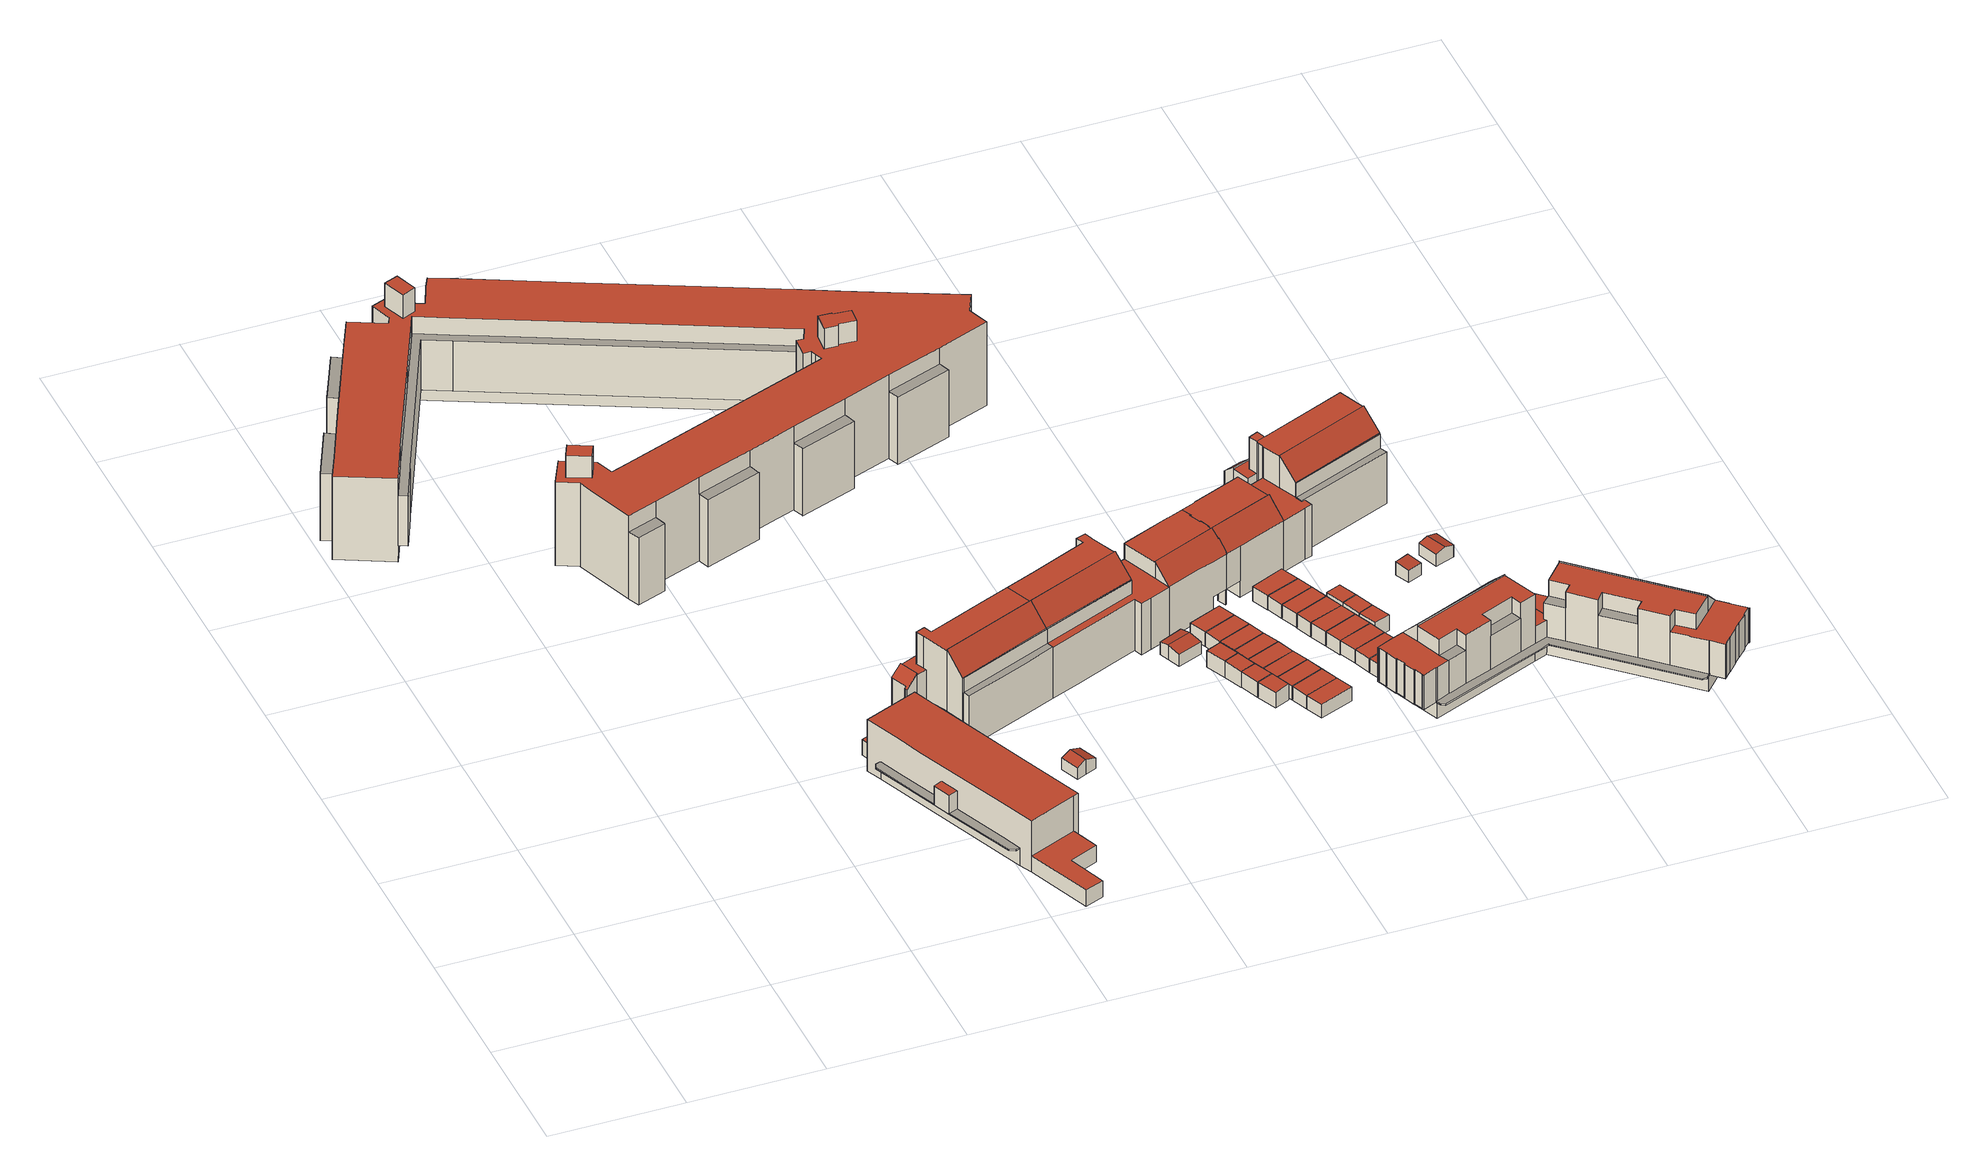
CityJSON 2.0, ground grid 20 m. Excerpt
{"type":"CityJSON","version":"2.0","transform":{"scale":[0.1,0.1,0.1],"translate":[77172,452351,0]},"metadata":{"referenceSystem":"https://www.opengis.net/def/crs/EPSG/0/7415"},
"CityObjects":{
"building1":{"type":"Building","attributes":{"Volume":2459.5,"Dakoppervlakte":328.7,"Muuroppervlakte":738.09,"Vloeroppervlakte":324.54,"hoogte_Z_max_in_m_NAP":8.6,"GEB_DOEL":"woonfunctie","dateOfConstruction":"1982-01-01","measuredHeight":8.46},"geometry":[{"type":"MultiSurface","lod":"2","boundaries":[[[0,1,2,3,4,5,6,7,8,9,10,11,12,13]],[[14,15,16,17,18,19,20,21,22,23,24,25,26,27,28]],[[29,30,31,32,33,34]],[[35,36,37,38,39,40,41,42,43]],[[44,45,46,47,48,49,50,51,52,53,54,55,56]],[[57,58,59,60]],[[61,62,63,64,65,66]],[[44,56,65,2,1]],[[48,13,12,49]],[[49,12,11,10,51,50]],[[30,21,20,31]],[[19,18,33,32]],[[42,41,27,26]],[[42,26,25,43]],[[23,22,37,36,35,43,25,24]],[[22,21,30,60,59,37]],[[59,58,38,37]],[[30,29,57,60]],[[33,18,8,7,66,55,54,53,52,51,10,9,27,41,40,39,38,58,57,29,34]],[[5,62,61,6]],[[62,5,4,63]],[[4,3,64,63]],[[64,3,2,65]],[[66,7,6,61]],[[66,65,56,55]],[[31,20,19,32]],[[27,9,8,18,17,16,14,28]],[[44,1,0,13,48,47,46,45]]],"semantics":{"surfaces":[{"type":"GroundSurface"},{"type":"OuterCeilingSurface"},{"type":"OuterFloorSurface"},{"type":"RoofSurface"},{"type":"WallSurface"}],"values":[0,1,2,2,3,3,3,4,4,4,4,4,4,4,4,4,4,4,4,4,4,4,4,4,4,4,4,4]}}]},
"building2":{"type":"Building","attributes":{"Volume":1964.02,"Dakoppervlakte":197.29,"Muuroppervlakte":787.23,"Vloeroppervlakte":197.21,"hoogte_Z_max_in_m_NAP":14,"GEB_DOEL":"woonfunctie","dateOfConstruction":"1982-01-01","measuredHeight":13.94},"geometry":[{"type":"Solid","lod":"2","boundaries":[[[[67,68,69,70,71,72,73,74,75,76,77,78,79,80,81,82,83,84,85,86,87,88,13,89,12,11,90]],[[91,92,93,94]],[[95,96,97,98,99,100]],[[101,102,103,104,105,106,107,108,109]],[[110,111,112,113,114,115,116,117,118,119,120,121]],[[122,123,124,125,126,127,128,129]],[[130,131,132,133,134,135]],[[136,137,138,139]],[[140,141,142,143]],[[103,102,74,73,127]],[[107,78,77,108]],[[77,76,109,108]],[[109,76,75,101]],[[102,101,75,74]],[[110,90,11,111]],[[12,112,111,11]],[[112,12,89,13,144,113]],[[87,116,115,144,13,88]],[[110,121,67,90]],[[113,144,93,92]],[[144,115,94,93]],[[114,91,94,115]],[[113,92,91,114]],[[127,73,72,128]],[[128,72,71,129]],[[70,69,131,130,122]],[[68,132,131,69]],[[133,132,68,67,121]],[[122,130,135,123]],[[119,118,124,123]],[[121,120,134,133]],[[120,119,123,135,134]],[[136,139,143,79,78,107]],[[98,85,84,99]],[[98,141,140,86,85]],[[143,142,97,80,79]],[[98,97,142,141]],[[80,97,96,81]],[[139,138,140,143]],[[106,117,116,87,86,140,138,137]],[[127,126,104,103]],[[125,105,104,126]],[[117,106,105,125,124,118]],[[107,106,137,136]],[[71,70,122,129]],[[100,99,84,83,82,81,96,95]]]],"semantics":{"surfaces":[{"type":"GroundSurface"},{"type":"OuterFloorSurface"},{"type":"RoofSurface"},{"type":"WallSurface"}],"values":[[0,1,1,2,2,2,2,2,2,3,3,3,3,3,3,3,3,3,3,3,3,3,3,3,3,3,3,3,3,3,3,3,3,3,3,3,3,3,3,3,3,3,3,3,3,3]]}}]},
"building3":{"type":"Building","attributes":{"Volume":23834.81,"Dakoppervlakte":1504.18,"Muuroppervlakte":5571.11,"Vloeroppervlakte":1659.3,"hoogte_Z_max_in_m_NAP":18.69,"GEB_DOEL":"woonfunctie","dateOfConstruction":"1988-01-01","measuredHeight":17.68},"geometry":[{"type":"MultiSurface","lod":"2","boundaries":[[[145,146,147,148,149,150,151,152,153,154,155,156,157,158,159,160,161,162,163,164,165,166,167,168,169,170,171,172,173,174,175,176,177,178,179,180,181,182,183,184,185,186,187,188,189,190,191,192,193,194,195,196,197,198,199,200,201,202,203,204,205,206,207,208,209,210,211,212,213,214,215,216,217,218,219,220,221,222,223,224,225,226]],[[227,228,229,230,231]],[[232,233,234,235]],[[236,237,238,239,240]],[[241,242,243,244]],[[245,246,247,248,249]],[[250,251,252,253,254]],[[255,256,257,258]],[[259,260,261,262,263,264,265]],[[266,267,268,269,270]],[[271,272,273,274,275]],[[276,277,278,279,280]],[[281,282,283,284,285,286,287,288,289,290,291,292,293,294,295,296,297,298]],[[299,300,301,302]],[[303,304,305,306,307,308,309,310]],[[311,312,313,314,315]],[[316,317,318,319,320]],[[321,322,323,324]],[[325,326,327,328,329,330,331,332,333,334,335,336,337,338,339,340,341,342,343,344,345,346,347,348,349,350,351,352,353,354,355,356,357,358,359,360,361,362,363,364,365,366,367,368,369,370,371,372,373,374,375,376,377,378,379,380,381,382,383,384],[385,386,387,388],[389,390,391,392,393,394,395,396],[397,398,399,400]],[[401,402,403,404,405]],[[406,407,408,409,410,411,412,413,414,415,416,417,418,419]],[[264,189,188,259,265]],[[234,156,155,235]],[[232,235,155,154]],[[232,154,153,233]],[[240,177,176,236]],[[236,176,175,237]],[[238,179,178,177,240,239]],[[161,160,241,244]],[[242,241,160,159]],[[242,159,158,243]],[[197,196,247,246]],[[196,195,248,247]],[[248,195,194,193,245,249]],[[229,228,252,251]],[[299,398,397,300]],[[300,397,400,301]],[[301,400,399,302]],[[299,302,399,398]],[[163,277,276,280,164]],[[303,310,393,392]],[[303,392,391,304]],[[390,305,304,391]],[[305,390,389,306]],[[396,307,306,389]],[[307,396,395,308]],[[309,308,395,394]],[[393,310,309,394]],[[258,217,216,255]],[[215,256,255,216]],[[256,215,214,257]],[[259,188,187,186,261,260]],[[262,191,190,189,264,263]],[[266,182,181,267]],[[180,268,267,181]],[[269,184,183,182,266,270]],[[273,171,170,274]],[[271,275,274,170,169,168]],[[271,168,167,272]],[[315,314,150,149]],[[149,148,311,315]],[[277,163,162,278]],[[165,164,280,279]],[[283,418,417,284]],[[285,284,417,416]],[[298,297,408,407]],[[407,406,281,298]],[[418,283,282,281,406,419]],[[226,319,318,145]],[[226,225,320,319]],[[386,324,323,387]],[[324,386,385,321]],[[322,321,385,388]],[[360,359,201,200]],[[200,199,361,360]],[[199,198,362,361]],[[368,261,186,185,184,269,370,369]],[[238,372,371,268,180,179]],[[373,237,175,174,374]],[[173,375,374,174]],[[375,173,172,376]],[[377,376,172,171,273]],[[326,325,233,153,152]],[[151,327,326,152]],[[147,146,331,330]],[[335,334,224,223]],[[336,335,223,222,402]],[[340,339,257,214,213]],[[213,212,408,297,341,340]],[[351,208,207,352]],[[206,353,352,207]],[[354,353,206,205]],[[401,405,220,219]],[[405,404,403,221,220]],[[402,222,221,403]],[[217,258,338,337,336,402,401,219,218]],[[146,145,318,317,332,331]],[[317,316,333,332]],[[316,320,225,224,334,333]],[[297,296,342,341]],[[295,343,342,296]],[[295,294,293,344,343]],[[293,292,345,344]],[[291,346,345,292]],[[346,291,290,289,288,287,286,350,349,348,347]],[[286,285,416,209,208,351,350]],[[161,244,381,380,279,278,162]],[[151,150,314,313,328,327]],[[329,328,313,312]],[[312,311,148,147,330,329]],[[272,378,377,273]],[[269,268,371,370]],[[262,261,368,367]],[[257,339,338,258]],[[251,250,356,355]],[[358,357,356,250,254,253]],[[253,252,228,202,201,359,358]],[[246,245,365,364]],[[243,382,381,244]],[[238,237,373,372]],[[233,325,384,234]],[[416,415,210,209]],[[227,231,230,204,203]],[[202,228,227,203]],[[322,388,387,323]],[[355,354,205,204,230,229,251]],[[193,192,191,262,367,366,365,245]],[[198,197,246,364,363,362]],[[378,272,167,166,165,279,380,379]],[[157,156,234,384,383,382,243,158]],[[420,414,413,412,211,210,415]],[[212,211,412,411,410,409,408]]],"semantics":{"surfaces":[{"type":"GroundSurface"},{"type":"OuterCeilingSurface"},{"type":"OuterFloorSurface"},{"type":"RoofSurface"},{"type":"WallSurface"}],"values":[0,1,2,2,2,2,2,2,2,2,2,2,2,3,3,3,3,3,3,2,1,4,4,4,4,4,4,4,4,4,4,4,4,4,4,4,4,4,4,4,4,4,4,4,4,4,4,4,4,4,4,4,4,4,4,4,4,4,4,4,4,4,4,4,4,4,4,4,4,4,4,4,4,4,4,4,4,4,4,4,4,4,4,4,4,4,4,4,4,4,4,4,4,4,4,4,4,4,4,4,4,4,4,4,4,4,4,4,4,4,4,4,4,4,4,4,4,4,4,4,4,4,4,4,4,4,4,4,4,4,4,4]}}]},
"building4":{"type":"Building","attributes":{"Volume":21.84,"Dakoppervlakte":10.83,"Muuroppervlakte":25.57,"Vloeroppervlakte":10.21,"hoogte_Z_max_in_m_NAP":2.55,"GEB_DOEL":"onbekend","dateOfConstruction":"1982-01-01","measuredHeight":2.44},"geometry":[{"type":"Solid","lod":"2","boundaries":[[[[421,422,423,424,425,426]],[[427,428,429,430]],[[431,432,430,429]],[[431,421,426,432]],[[428,427,424,423]],[[422,429,428,423]],[[432,426,425,424,427,430]],[[422,421,431,429]]]],"semantics":{"surfaces":[{"type":"GroundSurface"},{"type":"RoofSurface"},{"type":"WallSurface"}],"values":[[0,1,1,2,2,2,2,2]]}}]},
"building5":{"type":"Building","attributes":{"Volume":3091.88,"Dakoppervlakte":314.41,"Muuroppervlakte":1078.79,"Vloeroppervlakte":260.43,"hoogte_Z_max_in_m_NAP":14,"GEB_DOEL":"woonfunctie","dateOfConstruction":"1982-01-01","measuredHeight":13.86},"geometry":[{"type":"MultiSurface","lod":"2","boundaries":[[[433,434,435,436,437,438]],[[439,440,441,442,443]],[[77,444,445,446,447,448,449,450,451,452,453,454,455,456,457,458,459,81,80]],[[460,461,462,463,464,465]],[[466,467,468,469,470,471,472,473,474,475,476,477,478,479,480,481,482,483,484,485,486,487,488,489]],[[490,491,492,493,494,495,496,497,498]],[[108,107,499,500,501,502,503,504,505,506,507]],[[508,136,139,509]],[[510,511,512,513,514,515,516,517,518,519,520,521,522,523,524,525]],[[526,527,528,529,530,531,532,533,534,535,536,537,538,97,96]],[[539,540,143,142]],[[541,542,543,544,545,546,547]],[[548,549,550,551]],[[552,553,554,555,556,557,558,559,560,561,562]],[[445,563,506,505]],[[563,444,507,506]],[[444,77,108,507]],[[77,78,107,108]],[[446,445,505,504,544]],[[79,143,139,136,107,78]],[[514,468,467,515]],[[516,515,467,440,439]],[[516,439,443,517]],[[518,517,443,442,489]],[[518,489,488,519]],[[523,522,521,497,496]],[[510,472,471,511]],[[512,511,471,434,433]],[[512,433,438,513]],[[438,437,468,514,513]],[[530,529,458,457]],[[531,530,457,564]],[[532,531,564,456]],[[80,81,96,97]],[[526,96,81,565,566,459,458,529,528]],[[80,97,142,143,79]],[[539,538,537,540]],[[97,538,539,142]],[[498,487,486,490]],[[490,486,485,491]],[[484,492,491,485]],[[484,450,449,541,547,492]],[[542,567,568,446,544,543]],[[542,551,550,447,567]],[[550,549,448,447]],[[551,542,541,548]],[[493,492,547,546]],[[534,496,495,535]],[[519,488,487,498,497,521,520]],[[523,534,533,524]],[[553,552,562,510,525,524]],[[524,533,532,554,553]],[[558,557,477,476]],[[456,569,455,478,477,557,556,555,554,532]],[[510,562,561,473,472]],[[561,560,463,462,473]],[[463,560,559,464]],[[465,464,559,558,476]],[[540,509,139,143]],[[499,508,509,540,537,536]],[[499,536,535,500]],[[495,500,535]],[[500,495,494,501]],[[502,501,494,493,546]],[[545,503,502,546]],[[545,544,504,503]],[[136,508,499,107]],[[452,482,481,453]],[[481,480,479,454,453]],[[478,455,454,479]],[[476,475,460,465]],[[461,460,475,474]],[[473,462,461,474]],[[471,470,435,434]],[[470,469,436,435]],[[437,436,469,468]],[[441,440,467,466]],[[442,441,466,489]],[[451,450,484,483]],[[482,452,451,483]],[[449,448,549,548,541]]],"semantics":{"surfaces":[{"type":"GroundSurface"},{"type":"OuterCeilingSurface"},{"type":"OuterFloorSurface"},{"type":"RoofSurface"},{"type":"WallSurface"}],"values":[0,0,0,0,1,2,3,3,3,3,3,3,3,3,4,4,4,4,4,4,4,4,4,4,4,4,4,4,4,4,4,4,4,4,4,4,4,4,4,4,4,4,4,4,4,4,4,4,4,4,4,4,4,4,4,4,4,4,4,4,4,4,4,4,4,4,4,4,4,4,4,4,4,4,4,4,4,4,4,4,4]}}]},
"building6":{"type":"Building","attributes":{"Volume":33.18,"Dakoppervlakte":15.18,"Muuroppervlakte":33.04,"Vloeroppervlakte":14.94,"hoogte_Z_max_in_m_NAP":2.61,"GEB_DOEL":"onbekend","dateOfConstruction":"1982-01-01","measuredHeight":2.39},"geometry":[{"type":"Solid","lod":"2","boundaries":[[[[570,571,572,573,574,575]],[[576,577,578,579]],[[580,581,579,578]],[[574,573,577,576]],[[570,581,580,571]],[[581,570,575,579]],[[580,578,577,573,572,571]],[[575,574,576,579]]]],"semantics":{"surfaces":[{"type":"GroundSurface"},{"type":"RoofSurface"},{"type":"WallSurface"}],"values":[[0,1,1,2,2,2,2,2]]}}]},
"building7":{"type":"Building","attributes":{"Volume":21.52,"Dakoppervlakte":8.09,"Muuroppervlakte":30.5,"Vloeroppervlakte":8.09,"hoogte_Z_max_in_m_NAP":2.77,"GEB_DOEL":"onbekend","dateOfConstruction":"1982-01-01","measuredHeight":2.66},"geometry":[{"type":"Solid","lod":"2","boundaries":[[[[582,583,584,585]],[[586,587,588,589]],[[582,585,587,586]],[[585,584,588,587]],[[588,584,583,589]],[[582,586,589,583]]]],"semantics":{"surfaces":[{"type":"GroundSurface"},{"type":"RoofSurface"},{"type":"WallSurface"}],"values":[[0,1,2,2,2,2]]}}]},
"building8":{"type":"Building","attributes":{"Volume":21.29,"Dakoppervlakte":8.09,"Muuroppervlakte":30.18,"Vloeroppervlakte":8.09,"hoogte_Z_max_in_m_NAP":2.77,"GEB_DOEL":"onbekend","dateOfConstruction":"1982-01-01","measuredHeight":2.63},"geometry":[{"type":"Solid","lod":"2","boundaries":[[[[584,590,591,585]],[[592,593,588,587]],[[585,587,588,584]],[[585,591,592,587]],[[590,593,592,591]],[[584,588,593,590]]]],"semantics":{"surfaces":[{"type":"GroundSurface"},{"type":"RoofSurface"},{"type":"WallSurface"}],"values":[[0,1,2,2,2,2]]}}]},
"building9":{"type":"Building","attributes":{"Volume":21.05,"Dakoppervlakte":8.08,"Muuroppervlakte":29.84,"Vloeroppervlakte":8.08,"hoogte_Z_max_in_m_NAP":2.77,"GEB_DOEL":"onbekend","dateOfConstruction":"1982-01-01","measuredHeight":2.6},"geometry":[{"type":"Solid","lod":"2","boundaries":[[[[594,595,596,597]],[[598,599,593,592]],[[597,592,593,594]],[[597,596,598,592]],[[595,599,598,596]],[[594,593,599,595]]]],"semantics":{"surfaces":[{"type":"GroundSurface"},{"type":"RoofSurface"},{"type":"WallSurface"}],"values":[[0,1,2,2,2,2]]}}]},
"building10":{"type":"Building","attributes":{"Volume":20.84,"Dakoppervlakte":8.09,"Muuroppervlakte":29.53,"Vloeroppervlakte":8.09,"hoogte_Z_max_in_m_NAP":2.77,"GEB_DOEL":"onbekend","dateOfConstruction":"1982-01-01","measuredHeight":2.58},"geometry":[{"type":"Solid","lod":"2","boundaries":[[[[596,595,600,601]],[[599,598,602,603]],[[596,601,602,598]],[[601,600,603,602]],[[603,600,595,599]],[[596,598,599,595]]]],"semantics":{"surfaces":[{"type":"GroundSurface"},{"type":"RoofSurface"},{"type":"WallSurface"}],"values":[[0,1,2,2,2,2]]}}]},
"building11":{"type":"Building","attributes":{"Volume":36.56,"Dakoppervlakte":15.45,"Muuroppervlakte":39.25,"Vloeroppervlakte":15.45,"hoogte_Z_max_in_m_NAP":2.59,"GEB_DOEL":"overige gebruiksfunctie","dateOfConstruction":"1982-01-01","measuredHeight":2.37},"geometry":[{"type":"Solid","lod":"2","boundaries":[[[[604,605,606,607]],[[608,609,610,611]],[[605,608,611,606]],[[605,604,609,608]],[[607,610,609,604]],[[606,611,610,607]]]],"semantics":{"surfaces":[{"type":"GroundSurface"},{"type":"RoofSurface"},{"type":"WallSurface"}],"values":[[0,1,2,2,2,2]]}}]},
"building12":{"type":"Building","attributes":{"Volume":36.31,"Dakoppervlakte":15.29,"Muuroppervlakte":39.25,"Vloeroppervlakte":15.29,"hoogte_Z_max_in_m_NAP":2.59,"GEB_DOEL":"overige gebruiksfunctie","dateOfConstruction":"1982-01-01","measuredHeight":2.37},"geometry":[{"type":"Solid","lod":"2","boundaries":[[[[612,613,604,607]],[[610,609,614,615]],[[615,614,613,612]],[[612,607,610,615]],[[610,607,604,609]],[[604,613,614,609]]]],"semantics":{"surfaces":[{"type":"GroundSurface"},{"type":"RoofSurface"},{"type":"WallSurface"}],"values":[[0,1,2,2,2,2]]}}]},
"building13":{"type":"Building","attributes":{"Volume":35.76,"Dakoppervlakte":15.08,"Muuroppervlakte":39.02,"Vloeroppervlakte":15.08,"hoogte_Z_max_in_m_NAP":2.59,"GEB_DOEL":"overige gebruiksfunctie","dateOfConstruction":"1982-01-01","measuredHeight":2.37},"geometry":[{"type":"Solid","lod":"2","boundaries":[[[[616,617,613,612]],[[614,618,619,615]],[[617,616,619,618]],[[612,615,619,616]],[[613,614,615,612]],[[613,617,618,614]]]],"semantics":{"surfaces":[{"type":"GroundSurface"},{"type":"RoofSurface"},{"type":"WallSurface"}],"values":[[0,1,2,2,2,2]]}}]},
"building14":{"type":"Building","attributes":{"Volume":35.67,"Dakoppervlakte":14.94,"Muuroppervlakte":39.17,"Vloeroppervlakte":14.94,"hoogte_Z_max_in_m_NAP":2.59,"GEB_DOEL":"overige gebruiksfunctie","dateOfConstruction":"1982-01-01","measuredHeight":2.39},"geometry":[{"type":"Solid","lod":"2","boundaries":[[[[617,616,620,621]],[[618,622,623,619]],[[617,621,622,618]],[[621,620,623,622]],[[616,619,623,620]],[[616,617,618,619]]]],"semantics":{"surfaces":[{"type":"GroundSurface"},{"type":"RoofSurface"},{"type":"WallSurface"}],"values":[[0,1,2,2,2,2]]}}]},
"building15":{"type":"Building","attributes":{"Volume":36.22,"Dakoppervlakte":15.15,"Muuroppervlakte":39.42,"Vloeroppervlakte":15.15,"hoogte_Z_max_in_m_NAP":2.59,"GEB_DOEL":"overige gebruiksfunctie","dateOfConstruction":"1982-01-01","measuredHeight":2.39},"geometry":[{"type":"Solid","lod":"2","boundaries":[[[[620,624,625,621]],[[623,622,626,627]],[[625,624,627,626]],[[624,620,623,627]],[[621,622,623,620]],[[621,625,626,622]]]],"semantics":{"surfaces":[{"type":"GroundSurface"},{"type":"RoofSurface"},{"type":"WallSurface"}],"values":[[0,1,2,2,2,2]]}}]},
"building16":{"type":"Building","attributes":{"Volume":35.44,"Dakoppervlakte":14.95,"Muuroppervlakte":38.9,"Vloeroppervlakte":14.95,"hoogte_Z_max_in_m_NAP":2.59,"GEB_DOEL":"overige gebruiksfunctie","dateOfConstruction":"1982-01-01","measuredHeight":2.37},"geometry":[{"type":"Solid","lod":"2","boundaries":[[[[625,624,628,629]],[[626,630,631,627]],[[625,629,630,626]],[[629,628,631,630]],[[624,627,631,628]],[[624,625,626,627]]]],"semantics":{"surfaces":[{"type":"GroundSurface"},{"type":"RoofSurface"},{"type":"WallSurface"}],"values":[[0,1,2,2,2,2]]}}]},
"building17":{"type":"Building","attributes":{"Volume":35.15,"Dakoppervlakte":15.12,"Muuroppervlakte":38.3,"Vloeroppervlakte":15.12,"hoogte_Z_max_in_m_NAP":2.59,"GEB_DOEL":"overige gebruiksfunctie","dateOfConstruction":"1982-01-01","measuredHeight":2.32},"geometry":[{"type":"Solid","lod":"2","boundaries":[[[[632,633,634,635]],[[631,630,636,637]],[[636,633,632,637]],[[632,635,631,637]],[[634,630,631,635]],[[634,633,636,630]]]],"semantics":{"surfaces":[{"type":"GroundSurface"},{"type":"RoofSurface"},{"type":"WallSurface"}],"values":[[0,1,2,2,2,2]]}}]},
"building18":{"type":"Building","attributes":{"Volume":35.49,"Dakoppervlakte":15.38,"Muuroppervlakte":38.24,"Vloeroppervlakte":15.38,"hoogte_Z_max_in_m_NAP":2.59,"GEB_DOEL":"overige gebruiksfunctie","dateOfConstruction":"1982-01-01","measuredHeight":2.31},"geometry":[{"type":"Solid","lod":"2","boundaries":[[[[638,639,633,632]],[[636,640,641,637]],[[641,640,639,638]],[[632,637,641,638]],[[633,636,637,632]],[[633,639,640,636]]]],"semantics":{"surfaces":[{"type":"GroundSurface"},{"type":"RoofSurface"},{"type":"WallSurface"}],"values":[[0,1,2,2,2,2]]}}]},
"building19":{"type":"Building","attributes":{"Volume":36.25,"Dakoppervlakte":15.77,"Muuroppervlakte":38.42,"Vloeroppervlakte":15.77,"hoogte_Z_max_in_m_NAP":2.59,"GEB_DOEL":"overige gebruiksfunctie","dateOfConstruction":"1982-01-01","measuredHeight":2.3},"geometry":[{"type":"Solid","lod":"2","boundaries":[[[[638,642,643,639]],[[640,644,645,641]],[[639,640,641,638]],[[639,643,644,640]],[[642,645,644,643]],[[638,641,645,642]]]],"semantics":{"surfaces":[{"type":"GroundSurface"},{"type":"RoofSurface"},{"type":"WallSurface"}],"values":[[0,1,2,2,2,2]]}}]},
"building20":{"type":"Building","attributes":{"Volume":38.39,"Dakoppervlakte":15.95,"Muuroppervlakte":40.41,"Vloeroppervlakte":15.95,"hoogte_Z_max_in_m_NAP":2.59,"GEB_DOEL":"overige gebruiksfunctie","dateOfConstruction":"1982-01-01","measuredHeight":2.41},"geometry":[{"type":"Solid","lod":"2","boundaries":[[[[646,647,648,649]],[[650,651,652,653]],[[648,647,653,652]],[[646,650,653,647]],[[649,651,650,646]],[[649,648,652,651]]]],"semantics":{"surfaces":[{"type":"GroundSurface"},{"type":"RoofSurface"},{"type":"WallSurface"}],"values":[[0,1,2,2,2,2]]}}]},
"building21":{"type":"Building","attributes":{"Volume":34,"Dakoppervlakte":14.72,"Muuroppervlakte":37.74,"Vloeroppervlakte":14.72,"hoogte_Z_max_in_m_NAP":2.59,"GEB_DOEL":"overige gebruiksfunctie","dateOfConstruction":"1982-01-01","measuredHeight":2.31},"geometry":[{"type":"Solid","lod":"2","boundaries":[[[[654,655,656,657]],[[658,659,653,652]],[[656,655,659,658]],[[654,653,659,655]],[[657,652,653,654]],[[657,656,658,652]]]],"semantics":{"surfaces":[{"type":"GroundSurface"},{"type":"RoofSurface"},{"type":"WallSurface"}],"values":[[0,1,2,2,2,2]]}}]},
"building22":{"type":"Building","attributes":{"Volume":35.6,"Dakoppervlakte":15.36,"Muuroppervlakte":38.38,"Vloeroppervlakte":15.36,"hoogte_Z_max_in_m_NAP":2.59,"GEB_DOEL":"overige gebruiksfunctie","dateOfConstruction":"1982-01-01","measuredHeight":2.32},"geometry":[{"type":"Solid","lod":"2","boundaries":[[[[660,656,655,661]],[[662,659,658,663]],[[660,661,662,663]],[[655,659,662,661]],[[658,659,655,656]],[[656,660,663,658]]]],"semantics":{"surfaces":[{"type":"GroundSurface"},{"type":"RoofSurface"},{"type":"WallSurface"}],"values":[[0,1,2,2,2,2]]}}]},
"building23":{"type":"Building","attributes":{"Volume":35.25,"Dakoppervlakte":15.04,"Muuroppervlakte":38.52,"Vloeroppervlakte":15.04,"hoogte_Z_max_in_m_NAP":2.59,"GEB_DOEL":"overige gebruiksfunctie","dateOfConstruction":"1982-01-01","measuredHeight":2.34},"geometry":[{"type":"Solid","lod":"2","boundaries":[[[[664,665,666,667]],[[668,662,663,669]],[[664,667,668,669]],[[666,662,668,667]],[[666,665,663,662]],[[665,664,669,663]]]],"semantics":{"surfaces":[{"type":"GroundSurface"},{"type":"RoofSurface"},{"type":"WallSurface"}],"values":[[0,1,2,2,2,2]]}}]},
"building24":{"type":"Building","attributes":{"Volume":35.89,"Dakoppervlakte":15.13,"Muuroppervlakte":39.06,"Vloeroppervlakte":15.13,"hoogte_Z_max_in_m_NAP":2.59,"GEB_DOEL":"overige gebruiksfunctie","dateOfConstruction":"1982-01-01","measuredHeight":2.37},"geometry":[{"type":"Solid","lod":"2","boundaries":[[[[664,667,670,671]],[[669,672,673,668]],[[667,668,673,670]],[[667,664,669,668]],[[671,672,669,664]],[[671,670,673,672]]]],"semantics":{"surfaces":[{"type":"GroundSurface"},{"type":"RoofSurface"},{"type":"WallSurface"}],"values":[[0,1,2,2,2,2]]}}]},
"building25":{"type":"Building","attributes":{"Volume":34.92,"Dakoppervlakte":14.87,"Muuroppervlakte":38.43,"Vloeroppervlakte":14.87,"hoogte_Z_max_in_m_NAP":2.59,"GEB_DOEL":"overige gebruiksfunctie","dateOfConstruction":"1982-01-01","measuredHeight":2.35},"geometry":[{"type":"Solid","lod":"2","boundaries":[[[[674,671,670,675]],[[676,677,673,672]],[[674,675,677,676]],[[675,670,673,677]],[[671,672,673,670]],[[671,674,676,672]]]],"semantics":{"surfaces":[{"type":"GroundSurface"},{"type":"RoofSurface"},{"type":"WallSurface"}],"values":[[0,1,2,2,2,2]]}}]},
"building26":{"type":"Building","attributes":{"Volume":35,"Dakoppervlakte":15.23,"Muuroppervlakte":37.9,"Vloeroppervlakte":15.23,"hoogte_Z_max_in_m_NAP":2.59,"GEB_DOEL":"overige gebruiksfunctie","dateOfConstruction":"1982-01-01","measuredHeight":2.3},"geometry":[{"type":"Solid","lod":"2","boundaries":[[[[678,679,680,681]],[[682,677,676,683]],[[680,679,682,683]],[[679,678,677,682]],[[681,676,677,678]],[[681,680,683,676]]]],"semantics":{"surfaces":[{"type":"GroundSurface"},{"type":"RoofSurface"},{"type":"WallSurface"}],"values":[[0,1,2,2,2,2]]}}]},
"building27":{"type":"Building","attributes":{"Volume":34.64,"Dakoppervlakte":15.07,"Muuroppervlakte":37.75,"Vloeroppervlakte":15.07,"hoogte_Z_max_in_m_NAP":2.59,"GEB_DOEL":"overige gebruiksfunctie","dateOfConstruction":"1982-01-01","measuredHeight":2.3},"geometry":[{"type":"Solid","lod":"2","boundaries":[[[[679,684,685,680]],[[686,682,683,687]],[[685,684,686,687]],[[679,682,686,684]],[[683,682,679,680]],[[680,685,687,683]]]],"semantics":{"surfaces":[{"type":"GroundSurface"},{"type":"RoofSurface"},{"type":"WallSurface"}],"values":[[0,1,2,2,2,2]]}}]},
"building28":{"type":"Building","attributes":{"Volume":36.14,"Dakoppervlakte":15.5,"Muuroppervlakte":38.65,"Vloeroppervlakte":15.5,"hoogte_Z_max_in_m_NAP":2.59,"GEB_DOEL":"overige gebruiksfunctie","dateOfConstruction":"1982-01-01","measuredHeight":2.33},"geometry":[{"type":"Solid","lod":"2","boundaries":[[[[684,688,689,685]],[[687,690,691,686]],[[689,688,691,690]],[[691,688,684,686]],[[685,687,686,684]],[[685,689,690,687]]]],"semantics":{"surfaces":[{"type":"GroundSurface"},{"type":"RoofSurface"},{"type":"WallSurface"}],"values":[[0,1,2,2,2,2]]}}]},
"building29":{"type":"Building","attributes":{"Volume":19.74,"Dakoppervlakte":7.68,"Muuroppervlakte":28.68,"Vloeroppervlakte":7.68,"hoogte_Z_max_in_m_NAP":2.76,"GEB_DOEL":"onbekend","dateOfConstruction":"1982-01-01","measuredHeight":2.57},"geometry":[{"type":"Solid","lod":"2","boundaries":[[[[692,693,694,695]],[[696,697,698,699]],[[692,695,697,696]],[[695,694,698,697]],[[693,699,698,694]],[[692,696,699,693]]]],"semantics":{"surfaces":[{"type":"GroundSurface"},{"type":"RoofSurface"},{"type":"WallSurface"}],"values":[[0,1,2,2,2,2]]}}]},
"building30":{"type":"Building","attributes":{"Volume":19.85,"Dakoppervlakte":7.68,"Muuroppervlakte":28.84,"Vloeroppervlakte":7.68,"hoogte_Z_max_in_m_NAP":2.76,"GEB_DOEL":"onbekend","dateOfConstruction":"1982-01-01","measuredHeight":2.58},"geometry":[{"type":"Solid","lod":"2","boundaries":[[[[694,700,701,695]],[[698,697,702,703]],[[695,697,698,694]],[[695,701,702,697]],[[700,703,702,701]],[[703,700,694,698]]]],"semantics":{"surfaces":[{"type":"GroundSurface"},{"type":"RoofSurface"},{"type":"WallSurface"}],"values":[[0,1,2,2,2,2]]}}]},
"building31":{"type":"Building","attributes":{"Volume":19.72,"Dakoppervlakte":7.68,"Muuroppervlakte":28.66,"Vloeroppervlakte":7.68,"hoogte_Z_max_in_m_NAP":2.76,"GEB_DOEL":"onbekend","dateOfConstruction":"1982-01-01","measuredHeight":2.57},"geometry":[{"type":"Solid","lod":"2","boundaries":[[[[704,705,701,700]],[[706,703,702,707]],[[701,705,707,702]],[[705,704,706,707]],[[700,703,706,704]],[[701,702,703,700]]]],"semantics":{"surfaces":[{"type":"GroundSurface"},{"type":"RoofSurface"},{"type":"WallSurface"}],"values":[[0,1,2,2,2,2]]}}]},
"building32":{"type":"Building","attributes":{"Volume":3099.16,"Dakoppervlakte":296.75,"Muuroppervlakte":1055.13,"Vloeroppervlakte":260.38,"hoogte_Z_max_in_m_NAP":14,"GEB_DOEL":"woonfunctie","dateOfConstruction":"1982-01-01","measuredHeight":13.87},"geometry":[{"type":"Solid","lod":"2","boundaries":[[[[708,709,710,711,712,713,714,715,716,717,718,719,720,721,722,723,724,725,726,727,728,729,730,731,732,733,734]],[[735,736,737,738,739,740,741,742,743,477,476,744,745,473,472,471,746,747,468,467,748,749,489,488]],[[750,751,752,753]],[[754,755,756,757,758,759,760,761,762,763]],[[764,765,766,767,768,769,770,771,772,773]],[[774,775,764,773]],[[518,517,516,515,514,513,512,511,510,776,777,778,779,780,519]],[[781,782,783,784]],[[785,786,787,788,789,790,791,792,793,794,795,796]],[[797,798,799,800]],[[801,802,803,804,805,806,807]],[[808,809,810,811]],[[812,562,561,560,559,558,557,813,814,815,816,792,817]],[[708,734,806,774,773]],[[711,770,769,712]],[[780,755,735,488,519]],[[519,488,489,518]],[[489,749,517,518]],[[517,749,748,516]],[[748,467,515,516]],[[468,514,515,467]],[[468,747,513,514]],[[746,512,513,747]],[[746,471,511,512]],[[511,471,472,510]],[[713,712,769,784,783,800]],[[719,718,793,792]],[[718,717,794,793]],[[716,795,794,717]],[[714,753,752,715]],[[800,799,753,714,713]],[[799,798,750,753]],[[750,785,796,751]],[[715,752,751,796,795,716]],[[786,785,750,798,797]],[[737,763,762,738]],[[763,737,736,754]],[[736,735,755,754]],[[728,738,762,803,802,729]],[[734,733,807,806]],[[732,731,808,811,801]],[[809,808,731,730]],[[810,809,730,729,802]],[[802,801,811,810]],[[804,803,762,761]],[[789,758,757,790]],[[472,473,561,562,510]],[[473,745,560,561]],[[744,559,560,745]],[[744,476,558,559]],[[558,476,477,557]],[[477,743,813,557]],[[720,719,792,816,815,814,813,743,723,722,721]],[[817,792,791,777]],[[782,781,768,788,787,786,797]],[[800,783,782,797]],[[777,791,790,778]],[[779,778,790,757,756]],[[779,756,755,780]],[[562,812,817,777,776,510]],[[806,805,775,774]],[[804,764,775,805]],[[764,804,761,760,765]],[[765,760,759,766]],[[767,766,759,758,789]],[[768,767,789,788]],[[768,781,784,769]],[[742,724,723,743]],[[742,741,725,724]],[[726,725,741,740]],[[727,726,740,739]],[[728,727,739,738]],[[801,807,733,732]],[[710,709,708,773,772,771,770,711]]]],"semantics":{"surfaces":[{"type":"GroundSurface"},{"type":"OuterCeilingSurface"},{"type":"OuterFloorSurface"},{"type":"RoofSurface"},{"type":"WallSurface"}],"values":[[0,1,2,2,3,3,3,3,3,3,3,3,3,4,4,4,4,4,4,4,4,4,4,4,4,4,4,4,4,4,4,4,4,4,4,4,4,4,4,4,4,4,4,4,4,4,4,4,4,4,4,4,4,4,4,4,4,4,4,4,4,4,4,4,4,4,4,4,4,4,4,4,4,4]]}}]},
"building33":{"type":"Building","attributes":{"Volume":11.4,"Dakoppervlakte":5.37,"Muuroppervlakte":19.71,"Vloeroppervlakte":5.35,"hoogte_Z_max_in_m_NAP":2.38,"GEB_DOEL":"onbekend","dateOfConstruction":"1982-01-01","measuredHeight":2.23},"geometry":[{"type":"Solid","lod":"2","boundaries":[[[[818,819,820,821,822]],[[823,824,825,826,827]],[[818,825,824,823,820,819]],[[818,822,826,825]],[[827,826,822,821]],[[827,821,820,823]]]],"semantics":{"surfaces":[{"type":"GroundSurface"},{"type":"RoofSurface"},{"type":"WallSurface"}],"values":[[0,1,2,2,2,2]]}}]},
"building34":{"type":"Building","attributes":{"Volume":4137.71,"Dakoppervlakte":482.41,"Muuroppervlakte":1251.84,"Vloeroppervlakte":425.46,"hoogte_Z_max_in_m_NAP":11.41,"GEB_DOEL":"woonfunctie","dateOfConstruction":"1982-01-01","measuredHeight":11.24},"geometry":[{"type":"Solid","lod":"2","boundaries":[[[[828,829,830,831,832,833,834,835,836,837,838,839,840,841,842,843]],[[844,845,846,847,848,849,850,851,852,853,854,855,856,857,858,859,860,861,862,863,864,865,866,867,868,869,870,871,872,873,874,875,876,877,878,879,880,881,882,883,884,885,886,887,888,889,890]],[[891,892,893,894,895,896,897,898,899,900,901,902,903,904,905,906,907,908,909,910,911,912,913,914,915]],[[916,917,918,919]],[[920,921,922,923]],[[924,925,926,927]],[[928,929,930,931]],[[932,933,934,935,936,937,938,939,940,922,921,941,942,943,944,945,946,947,948,949,950]],[[951,952,953,954,955,956,957,958,959,960]],[[961,962,963,942,964]],[[965,966,967,968,969,970,971,972,973,974,975,976,977,978,979,980,981,982,983,984,985,986,987,988,989]],[[990,991,992,993,994,995,996,997,998,999,1000,1001]],[[1002,981,1003,1004,1005,1006,1007,1008,1009,1010]],[[1011,1012,1013,1014,1015,1016,1017,1018,1019,1020,1021,1022,1023]],[[1024,1025,1026,1027,1028,1029]],[[1030,1031,1032,1033]],[[1034,1035,1036,1037]],[[912,847,846,913]],[[845,914,913,846]],[[914,845,844,890,889,892,891,915]],[[894,893,892,889,888,887]],[[896,895,894,887,886,885]],[[896,885,884,897]],[[838,862,943,942,839]],[[862,861,944,943]],[[944,861,860,945]],[[860,859,946,945]],[[946,859,858,947]],[[858,857,948,947]],[[948,857,856,949]],[[856,855,950,949]],[[854,932,950,855]],[[854,853,933,932]],[[933,853,852,934]],[[852,851,935,934]],[[935,851,850,936]],[[850,849,937,936]],[[937,849,848,938]],[[847,912,939,938,848]],[[841,840,963,962,1021]],[[839,942,963,840]],[[989,897,884,883,965]],[[965,883,882,966]],[[882,881,967,966]],[[967,881,880,968]],[[968,880,879,969]],[[969,879,878,970]],[[878,877,971,970]],[[971,877,876,972]],[[972,876,875,973]],[[973,875,874,974]],[[874,873,975,974]],[[975,873,872,976]],[[976,872,871,977]],[[977,871,870,978]],[[870,869,979,978]],[[1018,1017,843,842]],[[1029,1028,1031,1030]],[[1027,1014,1013,1028]],[[1032,1031,1028,1013,1012,1037]],[[1037,1012,1011,1034]],[[1011,1023,1035,1034]],[[998,997,1016,1015,930]],[[930,1015,1014,1027,1026,931]],[[999,998,930,929]],[[999,929,928,1000]],[[924,927,990,1001]],[[927,926,991,990]],[[991,926,925,992]],[[993,985,984,994]],[[995,994,984,983]],[[995,983,982,996]],[[996,982,981,1002]],[[997,996,1002,1010]],[[1017,1016,997,1010,1009]],[[1022,1021,962,961,956]],[[1035,1023,1022,956,955,1024,1029,1030,1033,1036]],[[956,961,964,957]],[[921,920,959,958]],[[959,920,923,960]],[[941,921,958,957]],[[941,957,964,942]],[[951,919,918,952]],[[918,917,953,952]],[[917,916,954,953]],[[919,907,906,916]],[[939,912,911,940]],[[911,910,922,940]],[[922,910,909,908,923]],[[907,919,951,960,923,908]],[[1024,955,954,916,906,905]],[[988,987,986,985,899,898]],[[988,898,897,989]],[[924,902,901,900,925]],[[903,902,924,1001,1000,928]],[[985,993,992,925,900,899]],[[1024,905,904,1025]],[[1026,1025,904,903,928,931]],[[869,868,834,833]],[[868,867,866,835,834]],[[866,865,836,835]],[[865,864,863,837,836]],[[862,838,837,863]],[[1032,1037,1036,1033]],[[841,1021,1020,1019,1018,842]],[[1005,1004,1003,981,832,831,830,829,828,843,1017,1009,1008,1007,1006]],[[833,832,981,980,979,869]]]],"semantics":{"surfaces":[{"type":"GroundSurface"},{"type":"OuterCeilingSurface"},{"type":"OuterFloorSurface"},{"type":"RoofSurface"},{"type":"WallSurface"}],"values":[[0,1,2,2,2,2,2,3,3,3,3,3,3,3,3,3,3,4,4,4,4,4,4,4,4,4,4,4,4,4,4,4,4,4,4,4,4,4,4,4,4,4,4,4,4,4,4,4,4,4,4,4,4,4,4,4,4,4,4,4,4,4,4,4,4,4,4,4,4,4,4,4,4,4,4,4,4,4,4,4,4,4,4,4,4,4,4,4,4,4,4,4,4,4,4,4,4,4,4,4,4,4,4,4,4,4,4]]}}]},
"building35":{"type":"Building","attributes":{"Volume":23.67,"Dakoppervlakte":11,"Muuroppervlakte":27.69,"Vloeroppervlakte":10.68,"hoogte_Z_max_in_m_NAP":2.58,"GEB_DOEL":"onbekend","dateOfConstruction":"1982-01-01","measuredHeight":2.41},"geometry":[{"type":"Solid","lod":"2","boundaries":[[[[1038,1039,1040,1041,1042,1043]],[[1044,1045,1046,1047]],[[1048,1047,1046,1049]],[[1042,1041,1045,1044]],[[1039,1038,1048,1049]],[[1043,1047,1048,1038]],[[1045,1041,1040,1039,1049,1046]],[[1043,1042,1044,1047]]]],"semantics":{"surfaces":[{"type":"GroundSurface"},{"type":"RoofSurface"},{"type":"WallSurface"}],"values":[[0,1,1,2,2,2,2,2]]}}]}
},
"vertices":[
[596,373,1],[693,134,1],[685,131,1],[701,90,1],[658,72,1],[680,15,1],[652,4,1],[613,101,1],[604,121,1],[504,366,1],[494,389,1],[512,396,1],[575,422,1],[588,390,1],[534,292,28],[548,259,28],[559,231,28],[592,152,28],[604,121,28],[598,119,28],[589,123,28],[546,226,28],[535,253,28],[521,287,28],[516,300,28],[493,356,28],[496,363,28],[504,366,28],[515,339,28],[559,231,30],[546,226,30],[589,123,30],[598,119,30],[604,121,30],[592,152,30],[516,300,30],[521,287,30],[535,253,30],[548,259,30],[534,292,30],[515,339,30],[504,366,30],[496,363,30],[493,356,30],[693,134,86],[653,231,86],[615,326,86],[596,373,86],[588,390,86],[575,422,86],[512,396,86],[494,389,86],[515,339,86],[534,292,86],[592,152,86],[613,101,86],[685,131,86],[559,231,60],[548,259,60],[535,253,60],[546,226,60],[652,4,28],[680,15,28],[658,72,28],[701,90,28],[685,131,28],[613,101,28],
[574,454,1],[576,455,1],[566,480,1],[581,486,1],[609,498,1],[613,490,1],[614,485,1],[619,473,1],[654,487,1],[702,507,1],[749,526,1],[766,485,1],[777,457,1],[778,456,1],[782,446,1],[735,426,1],[688,407,1],[639,387,1],[635,397,1],[634,398,1],[630,407,1],[600,395,1],[576,420,1],[501,424,1],[588,425,59],[576,420,59],[588,390,59],[600,395,59],[735,426,86],[782,446,86],[778,456,86],[635,397,86],[639,387,86],[688,407,86],[654,487,138],[619,473,138],[614,485,138],[601,480,138],[606,468,138],[623,426,138],[766,485,138],[749,526,138],[702,507,138],[501,424,27],[512,396,27],[575,422,27],[576,420,27],[588,425,27],[600,395,27],[630,407,27],[623,426,27],[608,463,27],[593,457,27],[576,450,27],[574,454,27],[581,486,85],[593,457,85],[608,463,85],[606,468,85],[601,480,85],[614,485,85],[613,490,85],[609,498,85],[581,486,87],[566,480,72],[576,455,72],[574,454,70],[576,450,70],[593,457,87],[766,485,140],[623,426,140],[634,398,110],[777,457,110],[634,398,109],[635,397,109],[778,456,109],[777,457,109],[588,390,27],
[203,1378,10],[195,1402,10],[239,1419,10],[248,1394,10],[258,1398,10],[268,1394,10],[277,1416,10],[286,1433,10],[323,1416,10],[331,1432,10],[412,1394,10],[405,1378,10],[440,1361,10],[475,1345,10],[483,1361,10],[565,1323,10],[557,1307,10],[628,1274,10],[635,1291,10],[718,1252,10],[711,1236,10],[736,1224,10],[782,1202,10],[789,1219,10],[824,1203,10],[871,1181,10],[863,1165,10],[940,1130,10],[925,1098,10],[937,1066,10],[858,1037,10],[864,1020,10],[779,989,10],[779,990,10],[773,1006,10],[700,979,10],[706,962,10],[620,931,10],[620,932,10],[614,948,10],[576,934,10],[541,921,10],[546,905,10],[547,904,10],[462,873,10],[462,875,10],[456,890,10],[420,877,10],[383,863,10],[389,848,10],[389,846,10],[345,830,10],[338,847,10],[305,938,10],[275,952,10],[296,994,10],[343,972,10],[349,957,10],[353,945,10],[704,1073,10],[697,1093,10],[686,1093,10],[688,1123,10],[698,1122,10],[702,1130,10],[707,1142,10],[235,1361,10],[85,1037,10],[6,1074,10],[24,1112,10],[7,1119,10],[45,1201,10],[61,1193,10],[72,1217,10],[94,1264,10],[78,1272,10],[116,1353,10],[132,1345,10],[150,1383,10],[167,1375,10],[189,1365,10],[194,1374,10],[353,945,37],[349,957,37],[700,1085,37],[704,1073,37],[469,987,37],[331,1432,120],[323,1416,120],[405,1378,120],[412,1394,120],[864,1020,121],[858,1037,121],[773,1006,121],[779,990,121],[779,989,121],[565,1323,120],[483,1361,120],[475,1345,120],[557,1307,120],[383,863,121],[338,847,121],[345,830,121],[389,846,121],[389,848,121],[704,1073,120],[700,1085,120],[349,957,120],[353,945,120],[469,987,120],[45,1201,120],[7,1119,120],[24,1112,120],[61,1193,120],[547,904,121],[546,905,121],[541,921,121],[456,890,121],[462,875,121],[462,873,121],[505,889,121],[620,931,121],[706,962,121],[700,979,121],[614,948,121],[620,932,121],[789,1219,120],[782,1202,120],[863,1165,120],[871,1181,120],[824,1203,120],[677,1271,120],[635,1291,120],[628,1274,120],[711,1236,120],[718,1252,120],[122,1085,120],[124,1090,120],[241,1344,120],[279,1326,120],[702,1130,120],[707,1142,120],[700,1145,120],[556,1212,120],[328,1318,120],[280,1340,120],[235,1361,120],[228,1346,120],[186,1256,120],[151,1180,120],[114,1101,120],[112,1096,120],[85,1037,120],[97,1031,120],[231,1403,187],[210,1395,187],[223,1362,187],[243,1370,187],[717,1120,182],[715,1092,182],[735,1091,182],[736,1094,182],[762,1092,182],[764,1115,182],[737,1117,182],[737,1119,182],[248,1394,118],[251,1386,118],[262,1381,118],[268,1394,118],[258,1398,118],[201,1359,118],[206,1370,118],[203,1378,118],[194,1374,118],[189,1365,118],[334,963,184],[302,978,184],[292,957,184],[324,942,184],[323,1416,148],[286,1433,148],[277,1416,148],[262,1381,148],[251,1386,148],[239,1419,148],[195,1402,148],[206,1370,148],[201,1359,148],[167,1375,148],[150,1383,148],[132,1345,148],[72,1217,148],[61,1193,148],[24,1112,148],[6,1074,148],[85,1037,148],[112,1096,148],[114,1101,148],[186,1256,148],[228,1346,148],[235,1361,148],[280,1340,148],[556,1212,148],[700,1145,148],[707,1142,148],[698,1122,148],[688,1123,148],[686,1093,148],[697,1093,148],[700,1085,148],[704,1073,148],[390,958,148],[353,945,148],[343,972,148],[296,994,148],[275,952,148],[305,938,148],[312,918,148],[338,847,148],[383,863,148],[420,877,148],[456,890,148],[541,921,148],[576,934,148],[614,948,148],[700,979,148],[773,1006,148],[858,1037,148],[937,1066,148],[925,1098,148],[940,1130,148],[863,1165,148],[782,1202,148],[736,1224,148],[711,1236,148],[557,1307,148],[475,1345,148],[440,1361,148],[405,1378,148],[334,963,148],[324,942,148],[292,957,148],[302,978,148],[736,1094,148],[735,1091,148],[715,1092,148],[717,1120,148],[737,1119,148],[737,1117,148],[764,1115,148],[762,1092,148],[210,1395,148],[231,1403,148],[243,1370,148],[223,1362,148],[94,1264,120],[132,1345,120],[116,1353,120],[91,1300,120],[78,1272,120],[122,1085,37],[97,1031,37],[85,1037,37],[112,1096,37],[151,1180,37],[228,1346,37],[235,1361,37],[280,1340,37],[328,1318,37],[707,1142,37],[702,1130,37],[279,1326,37],[241,1344,37],[124,1090,37],[700,1145,37],
[777,281,1],[760,274,1],[746,268,1],[734,296,1],[749,302,1],[765,309,1],[734,296,20],[746,268,20],[760,274,26],[749,302,26],[777,281,19],[765,309,19],
[1060,583,1],[1059,583,1],[1058,583,1],[1052,597,1],[1053,597,1],[1054,598,1],[1047,615,1],[1045,615,1],[1039,628,1],[1040,629,1],[1041,629,1],[796,545,1],[879,580,1],[874,592,1],[862,622,1],[889,633,1],[896,617,1],[907,591,1],[893,585,1],[894,582,1],[898,573,1],[1016,621,1],[1049,541,1],[974,510,1],[927,491,1],[922,503,1],[878,485,1],[1071,551,1],[1065,565,1],[1066,565,1],[1067,566,1],[1072,552,1],[1071,552,1],[1039,628,28],[1045,615,28],[1053,597,28],[1052,597,28],[1058,583,28],[1059,583,28],[1061,576,28],[1066,565,28],[1065,565,28],[1071,551,28],[1071,552,28],[1072,550,28],[1049,541,28],[1016,621,28],[991,611,28],[898,573,28],[894,582,28],[893,585,28],[907,591,28],[1007,632,28],[1014,630,28],[1017,621,28],[1039,630,28],[1040,629,28],[1014,630,32],[1007,632,32],[907,591,32],[893,585,32],[894,582,32],[898,573,32],[942,590,32],[1016,621,32],[1017,621,32],[910,544,138],[898,573,138],[894,582,138],[893,585,138],[889,597,138],[874,592,138],[879,580,138],[843,565,138],[796,545,138],[910,544,140],[922,516,110],[1061,576,112],[1059,583,112],[1060,583,112],[1054,598,112],[1053,597,112],[1045,615,112],[1047,615,112],[1041,629,112],[1040,629,112],[1039,630,112],[1017,621,112],[1016,621,112],[945,592,112],[942,590,112],[964,536,112],[1038,567,112],[783,446,86],[829,465,86],[878,485,86],[922,503,86],[927,491,86],[942,497,86],[974,510,86],[964,536,86],[942,590,86],[898,573,86],[910,544,86],[922,516,86],[922,515,86],[922,515,109],[922,516,109],[896,617,85],[868,606,85],[872,596,85],[874,592,85],[889,597,85],[893,585,85],[907,591,85],[896,617,86],[889,633,72],[862,622,72],[868,606,86],[1038,567,114],[964,536,114],[974,510,87],[1024,531,87],[1049,541,86],[1072,550,86],[1071,552,88],[1072,552,88],[1067,566,103],[1066,565,103],[1061,576,114],[843,565,1],[942,497,1],[783,446,1],[829,465,1],[868,606,1],[872,596,1],[1024,531,1],
[949,481,2],[985,497,2],[992,482,2],[1000,462,2],[963,447,2],[955,467,2],[963,447,22],[1000,462,22],[992,482,26],[955,467,26],[985,497,23],[949,481,23],
[997,434,1],[1020,444,1],[1033,414,1],[1010,404,1],[997,434,28],[1010,404,28],[1033,414,28],[1020,444,28],
[1045,384,1],[1022,375,1],[1022,375,28],[1045,384,28],
[1045,384,2],[1058,355,2],[1034,345,2],[1022,375,2],[1034,345,28],[1058,355,28],
[1070,325,2],[1047,315,2],[1047,315,28],[1070,325,28],
[1011,475,2],[1000,501,2],[1050,522,2],[1061,496,2],[1000,501,26],[1011,475,26],[1061,496,26],[1050,522,26],
[1072,470,2],[1021,449,2],[1021,449,26],[1072,470,26],
[1082,445,2],[1032,424,2],[1032,424,26],[1082,445,26],
[1093,420,2],[1042,399,2],[1042,399,26],[1093,420,26],
[1103,394,2],[1053,373,2],[1053,373,26],[1103,394,26],
[1114,369,2],[1063,348,2],[1063,348,26],[1114,369,26],
[1124,343,3],[1074,322,3],[1063,348,3],[1114,369,3],[1074,322,26],[1124,343,26],
[1135,317,3],[1084,296,3],[1084,296,26],[1135,317,26],
[1146,291,3],[1095,270,3],[1095,270,26],[1146,291,26],
[1157,567,2],[1169,539,2],[1118,519,2],[1107,545,2],[1157,567,26],[1107,545,26],[1118,519,26],[1169,539,26],
[1169,539,3],[1179,515,3],[1128,494,3],[1118,519,3],[1128,494,26],[1179,515,26],
[1139,468,3],[1189,489,3],[1189,489,26],[1139,468,26],
[1149,443,2],[1139,468,2],[1189,489,2],[1200,463,2],[1200,463,26],[1149,443,26],
[1210,438,2],[1160,417,2],[1160,417,26],[1210,438,26],
[1170,392,2],[1221,412,2],[1170,392,26],[1221,412,26],
[1221,412,3],[1231,386,3],[1181,366,3],[1170,392,3],[1231,386,26],[1181,366,26],
[1242,361,3],[1191,340,3],[1242,361,26],[1191,340,26],
[1252,335,3],[1202,314,3],[1202,314,26],[1252,335,26],
[1192,494,2],[1214,503,2],[1226,475,2],[1203,465,2],[1192,494,28],[1203,465,28],[1226,475,28],[1214,503,28],
[1238,446,2],[1215,436,2],[1215,436,28],[1238,446,28],
[1250,417,2],[1227,408,2],[1250,417,28],[1227,408,28],
[1189,707,1],[1224,721,1],[1272,741,1],[1318,760,1],[1335,719,1],[1347,691,1],[1347,689,1],[1352,679,1],[1212,622,1],[1217,609,1],[1205,605,1],[1169,590,1],[1164,588,1],[1120,570,1],[1100,562,1],[1095,560,1],[1062,640,1],[1180,688,1],[1176,698,1],[1175,701,1],[1161,695,1],[1151,722,1],[1144,738,1],[1172,749,1],[1179,733,1],[1182,723,1],[1184,720,1],[1061,639,28],[1058,648,28],[1061,654,28],[1161,695,28],[1175,701,28],[1176,698,28],[1180,688,28],[1062,640,28],[1095,560,28],[1072,552,28],[1067,566,28],[1060,583,28],[1054,598,28],[1047,615,28],[1041,629,28],[1203,630,87],[1207,620,87],[1352,679,87],[1347,689,87],[1058,648,32],[1061,639,32],[1062,640,32],[1136,670,32],[1179,688,32],[1180,688,32],[1176,698,32],[1175,701,32],[1161,695,32],[1061,654,32],[1175,701,138],[1176,698,138],[1180,688,138],[1179,688,138],[1191,659,138],[1335,719,138],[1318,760,138],[1272,741,138],[1224,721,138],[1189,707,138],[1184,720,138],[1170,714,138],[1084,586,112],[1159,616,112],[1136,670,112],[1062,640,112],[1061,639,112],[1191,659,140],[1203,632,111],[1347,691,111],[1335,719,140],[1203,630,86],[1203,632,86],[1194,653,86],[1191,659,86],[1179,688,86],[1136,670,86],[1159,616,86],[1169,590,86],[1205,605,86],[1217,609,86],[1212,622,86],[1207,620,86],[1203,632,110],[1203,630,110],[1347,689,110],[1347,691,110],[1179,733,85],[1151,722,85],[1161,695,85],[1175,701,85],[1170,714,85],[1184,720,85],[1182,723,85],[1172,749,72],[1144,738,72],[1151,722,87],[1179,733,87],[1084,586,114],[1095,560,86],[1100,562,86],[1120,570,86],[1164,588,86],[1159,616,114],
[1304,528,2],[1305,528,2],[1325,537,2],[1335,515,2],[1314,506,2],[1325,537,24],[1305,528,24],[1304,528,24],[1314,506,22],[1335,515,22],
[1482,356,2],[1518,323,2],[1557,287,2],[1557,286,2],[1634,215,2],[1651,199,2],[1593,135,2],[1424,290,2],[1405,283,2],[1237,214,2],[1204,295,2],[1224,303,2],[1272,323,2],[1372,365,2],[1442,393,2],[1480,358,2],[1360,250,29],[1245,203,29],[1239,206,29],[1235,214,29],[1214,205,29],[1213,207,29],[1214,207,29],[1208,221,29],[1207,220,29],[1200,238,29],[1201,238,29],[1195,253,29],[1194,252,29],[1187,270,29],[1188,270,29],[1182,284,29],[1182,283,29],[1181,285,29],[1204,295,29],[1237,214,29],[1261,224,29],[1405,283,29],[1424,290,29],[1498,223,29],[1593,135,29],[1651,199,29],[1670,182,29],[1669,181,29],[1668,182,29],[1658,171,29],[1658,170,29],[1645,156,29],[1645,157,29],[1635,146,29],[1635,145,29],[1622,131,29],[1622,132,29],[1612,121,29],[1612,120,29],[1611,119,29],[1594,135,29],[1588,128,29],[1586,128,29],[1581,128,29],[1422,274,29],[1421,275,29],[1408,269,29],[1408,269,31],[1421,275,31],[1422,274,31],[1581,128,31],[1586,128,31],[1588,128,31],[1594,135,31],[1593,135,31],[1553,172,31],[1519,204,31],[1498,223,31],[1478,241,31],[1444,273,31],[1424,290,31],[1405,283,31],[1380,273,31],[1329,252,31],[1286,235,31],[1261,224,31],[1257,223,31],[1237,214,31],[1235,214,31],[1239,206,31],[1245,203,31],[1360,250,31],[1380,273,86],[1374,289,86],[1323,268,86],[1329,252,86],[1280,251,86],[1250,238,86],[1257,223,86],[1286,235,86],[1478,241,86],[1519,204,86],[1530,216,86],[1489,254,86],[1444,273,86],[1455,285,86],[1433,306,86],[1421,294,86],[1201,238,86],[1200,238,86],[1207,220,86],[1208,221,86],[1214,207,86],[1213,207,86],[1214,205,86],[1235,214,86],[1237,214,86],[1235,277,86],[1224,303,86],[1204,295,86],[1181,285,86],[1182,283,86],[1182,284,86],[1188,270,86],[1187,270,86],[1194,252,86],[1195,253,86],[1329,252,112],[1323,268,112],[1374,289,112],[1380,273,112],[1405,283,112],[1383,337,112],[1235,277,112],[1250,238,112],[1280,251,112],[1286,235,112],[1383,337,114],[1372,365,85],[1272,323,85],[1235,277,114],[1611,119,86],[1612,120,86],[1612,121,86],[1622,132,86],[1622,131,86],[1635,145,86],[1635,146,86],[1645,157,86],[1645,156,86],[1658,170,86],[1658,171,86],[1668,182,86],[1669,181,86],[1670,182,86],[1651,199,86],[1648,202,86],[1634,215,86],[1615,194,86],[1587,164,86],[1564,184,86],[1553,172,86],[1571,156,86],[1575,151,86],[1593,135,86],[1594,135,86],[1489,254,112],[1530,216,112],[1519,204,112],[1553,172,112],[1564,184,112],[1587,164,112],[1615,194,112],[1461,337,112],[1433,306,112],[1455,285,112],[1444,273,112],[1478,241,112],[1615,194,114],[1630,219,86],[1596,251,86],[1557,286,86],[1557,287,86],[1518,323,86],[1482,356,86],[1480,358,86],[1461,337,114],[1410,343,28],[1411,341,28],[1418,323,28],[1427,301,28],[1433,306,28],[1461,337,28],[1480,358,28],[1442,393,28],[1434,390,28],[1396,374,28],[1372,365,28],[1383,337,28],[1385,332,28],[1405,283,59],[1424,290,59],[1421,294,59],[1427,301,59],[1418,323,59],[1393,313,59],[1393,313,61],[1418,323,61],[1411,341,43],[1386,330,43],[1410,343,42],[1385,332,42],[1386,330,42],[1411,341,42],
[1378,568,2],[1390,536,2],[1376,531,2],[1361,525,2],[1349,557,2],[1363,562,2],[1349,557,22],[1361,525,22],[1376,531,26],[1363,562,26],[1378,568,22],[1390,536,22]
]}
